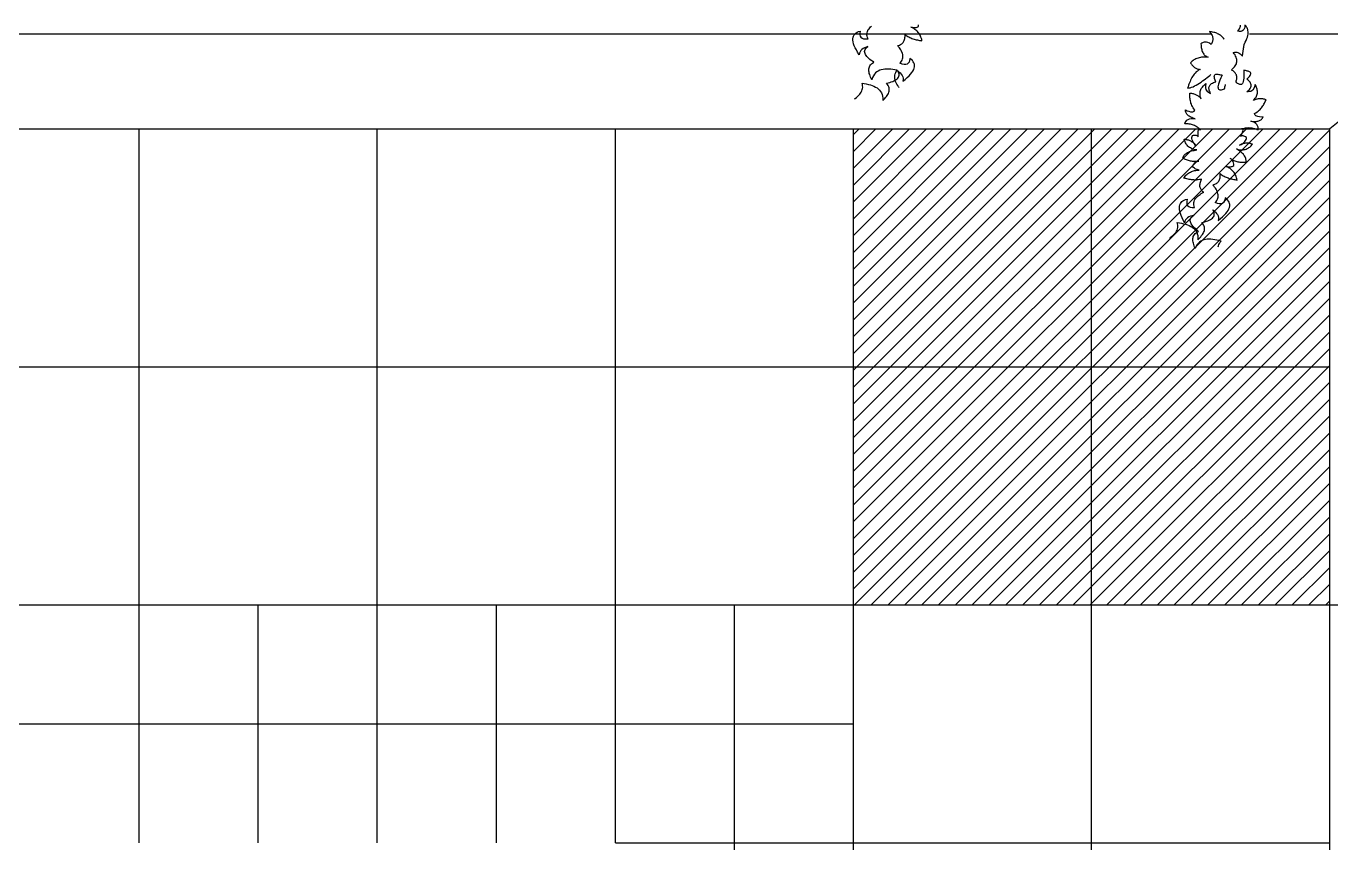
# Model space of a CAD drawing. Extents: x -24232 to 27340, y -23039 to 23489.
# Drawn here: x -3875 to -1135, y -19690 to -17973 of the extents above; entities that cross this region are included whole.
import ezdxf

# ---------------------------------------------------------------- set-up
doc = ezdxf.new("R2010")
doc.units = 0
doc.header["$LTSCALE"] = 10
for name, color, linetype in [('0-HATCH', 8, 'CONTINUOUS'), ('1', 1, 'CONTINUOUS'), ('3', 3, 'CONTINUOUS')]:
    doc.layers.add(name, color=color, linetype=linetype)

msp = doc.modelspace()

# ---------------------------------------------------------------- hatches: boundary and pattern name
at = {"layer": '0-HATCH'}
h = msp.add_hatch(dxfattribs=at)
h.set_pattern_fill('ANSI31', color=11, scale=200, style=0)
h.set_pattern_definition([(45, (5830.526, -1359.333), (-17.67767, 17.67767), [])])
h.paths.add_polyline_path([(-1137.4, -18689.6), (-1137.4, -18189.6), (-1637.4, -18189.6), (-1637.4, -18689.6)])
h.paths.add_polyline_path([(-1637.4, -18689.6), (-2137.4, -18689.6), (-2137.4, -19189.6), (-1637.4, -19189.6)])
h.paths.add_polyline_path([(-1637.4, -19189.6), (-1137.4, -19189.6), (-1137.4, -18689.6), (-1637.4, -18689.6)])
h.paths.add_polyline_path([(-1637.4, -18689.6), (-1637.4, -18189.6), (-2137.4, -18189.6), (-2137.4, -18689.6)])
h.paths.add_polyline_path([(-6137.4, -21689.6), (-6137.4, -21189.6), (-6637.4, -21189.6), (-6637.4, -21689.6)])
h.paths.add_polyline_path([(-6637.4, -21689.6), (-6637.4, -22189.6), (-6137.4, -22189.6), (-6137.4, -21689.6)])
h.paths.add_polyline_path([(-6137.4, -21689.6), (-6137.4, -22189.6), (-5637.4, -22189.6), (-5637.4, -21689.6)])
h.paths.add_polyline_path([(-5637.4, -21689.6), (-5637.4, -21189.6), (-6137.4, -21189.6), (-6137.4, -21689.6)])
h.paths.add_polyline_path([(-1637.4, -21689.6), (-1637.4, -21189.6), (-2137.4, -21189.6), (-2137.4, -21689.6)])
h.paths.add_polyline_path([(-1137.4, -21689.6), (-1137.4, -21189.6), (-1637.4, -21189.6), (-1637.4, -21689.6)])
h.paths.add_polyline_path([(-1637.4, -22189.6), (-1137.4, -22189.6), (-1137.4, -21689.6), (-1637.4, -21689.6)])
h.paths.add_polyline_path([(-1637.4, -21689.6), (-2137.4, -21689.6), (-2137.4, -22189.6), (-1637.4, -22189.6)])

# ---------------------------------------------------------------- linework, layer by layer
at = {"layer": '1'}
for p, q in [((-3637.4, -19189.6), (-3637.4, -18189.6)), ((-3137.4, -19189.6), (-3137.4, -18189.6)), ((-2637.4, -19189.6), (-2637.4, -18189.6)), ((-2137.4, -19189.6), (-2137.4, -18189.6)), ((-1637.4, -22189.6), (-1637.4, -18189.6)), ((-6637.4, -18689.6), (-1137.4, -18689.6)), ((-3637.4, -19689.6), (-3637.4, -19189.6)), ((-3387.4, -19689.6), (-3387.4, -19189.6)), ((-3137.4, -19689.6), (-3137.4, -19189.6)), ((-2887.4, -19689.6), (-2887.4, -19189.6)), ((-2637.4, -19689.6), (-2637.4, -19189.6)), ((-2387.4, -21189.6), (-2387.4, -19189.6)), ((-2137.4, -19189.6), (-1137.4, -19189.6)), ((-5637.4, -19439.6), (-2137.4, -19439.6)), ((-2637.4, -19689.6), (-2137.4, -19689.6)), ((-2137.4, -19689.6), (-1137.4, -19689.6))]:
    msp.add_line(p, q, dxfattribs=at)
for points in [[(-2041.7, -18102.6), (-2042.6, -18101.4), (-2044.5, -18098.5), (-2046.2, -18095.6), (-2047.6, -18092.7), (-2048.9, -18089.8), (-2049.8, -18087.1), (-2050.4, -18084.4), (-2050.7, -18081.6), (-2050.7, -18078.9), (-2050.4, -18076.3), (-2049.8, -18073.7), (-2048.8, -18071.2), (-2047.5, -18068.7), (-2045.8, -18066.2), (-2045.8, -18066.2), (-2050.4, -18065.4), (-2054.8, -18064.8), (-2059.2, -18064.3), (-2063.5, -18064), (-2067.6, -18063.9), (-2071.5, -18064.1), (-2075.4, -18064.6), (-2079, -18065.2), (-2082.3, -18066.4), (-2085.5, -18067.9), (-2088.4, -18069.7), (-2091.1, -18072), (-2093.5, -18074.7), (-2095.6, -18078), (-2097.3, -18081.7), (-2098.8, -18086.1), (-2098.8, -18086.1), (-2100.1, -18083.4), (-2101.4, -18080.8), (-2102.5, -18078.2), (-2103.4, -18075.5), (-2104.2, -18072.9), (-2104.8, -18070.4), (-2105.2, -18068), (-2105.3, -18065.6), (-2105.1, -18063.3), (-2104.7, -18061), (-2103.9, -18058.9), (-2102.9, -18056.8), (-2101.4, -18054.7), (-2099.5, -18052.9), (-2097.3, -18051.1), (-2094.5, -18049.4), (-2094.5, -18049.4), (-2097.4, -18047.5), (-2100.2, -18045.5), (-2102.8, -18043.5), (-2105.2, -18041.4), (-2107.4, -18039.4), (-2109.3, -18037.3), (-2111, -18035.2), (-2112.3, -18033.1), (-2113.2, -18031), (-2113.8, -18028.9), (-2114, -18026.8), (-2113.7, -18024.8), (-2112.9, -18022.7), (-2111.6, -18020.7), (-2109.8, -18018.6), (-2107.3, -18016.6), (-2107.3, -18016.6), (-2110.8, -18017.8), (-2114.1, -18019.3), (-2117.1, -18020.9), (-2119.7, -18022.8), (-2122.1, -18025), (-2123.7, -18027.5), (-2124.8, -18030.5), (-2125.3, -18033.8), (-2125.3, -18033.8), (-2128.7, -18028.6), (-2131.4, -18023.7), (-2133.8, -18019.1), (-2135.7, -18014.8), (-2137.1, -18010.6), (-2138, -18006.9), (-2138.6, -18003.3), (-2138.6, -18000), (-2138.2, -17997.1), (-2137.3, -17994.4), (-2136.1, -17992), (-2134.5, -17989.9), (-2132.3, -17988.1), (-2129.8, -17986.4), (-2126.9, -17985.2), (-2123.6, -17984.1), (-2123.6, -17984.1), (-2124.1, -17988.3), (-2124.1, -17991.8), (-2123.3, -17994.7), (-2121.8, -17997), (-2119.3, -17998.8), (-2116.1, -18000), (-2111.9, -18000.6), (-2106.8, -18000.5), (-2106.8, -18000.5), (-2107.9, -17997.6), (-2108.8, -17994.9), (-2109.2, -17992.3), (-2109.2, -17989.9), (-2108.9, -17987.4), (-2108.3, -17985.2), (-2107.4, -17983.1), (-2106.3, -17981), (-2104.8, -17979), (-2103.3, -17977.1), (-2101.4, -17975.2), (-2099.5, -17973.4)], [(-2135.4, -18126.3), (-2134.2, -18125.4), (-2131.4, -18123.3), (-2128.8, -18121.2), (-2126.6, -18119), (-2124.4, -18116.6), (-2122.7, -18114.4), (-2121.2, -18112), (-2120, -18109.5), (-2119, -18106.9), (-2118.4, -18104.4), (-2118.1, -18101.7), (-2118.3, -18099), (-2118.6, -18096.3), (-2119.4, -18093.3), (-2119.4, -18093.3), (-2114.9, -18094.1), (-2110.5, -18095), (-2106.1, -18096), (-2102, -18097.1), (-2098.1, -18098.4), (-2094.5, -18099.9), (-2091, -18101.6), (-2087.8, -18103.5), (-2085.1, -18105.7), (-2082.5, -18108.1), (-2080.4, -18110.8), (-2078.7, -18113.8), (-2077.3, -18117.2), (-2076.4, -18121), (-2076, -18125.1), (-2076.1, -18129.7), (-2076.1, -18129.7), (-2074, -18127.6), (-2071.8, -18125.6), (-2070, -18123.5), (-2068.2, -18121.2), (-2066.7, -18119.1), (-2065.2, -18117), (-2064, -18114.8), (-2063.1, -18112.6), (-2062.6, -18110.3), (-2062.2, -18108.1), (-2062.2, -18105.8), (-2062.5, -18103.4), (-2063.2, -18101.1), (-2064.4, -18098.6), (-2065.9, -18096.3), (-2067.9, -18093.7), (-2067.9, -18093.7), (-2064.6, -18092.9), (-2061.2, -18091.9), (-2058.1, -18090.9), (-2055.1, -18089.7), (-2052.4, -18088.6), (-2050, -18087.2), (-2047.6, -18085.8), (-2045.7, -18084.3), (-2044.2, -18082.6), (-2042.9, -18080.8), (-2042, -18078.9), (-2041.6, -18076.9), (-2041.7, -18074.7), (-2042.2, -18072.3), (-2043.3, -18069.8), (-2044.9, -18067), (-2044.9, -18067), (-2042, -18069.4), (-2039.4, -18071.8), (-2037.1, -18074.4), (-2035.3, -18077), (-2033.8, -18079.9), (-2033.1, -18082.8), (-2033, -18086), (-2033.6, -18089.3), (-2033.6, -18089.3), (-2028.8, -18085.5), (-2024.5, -18081.7), (-2020.8, -18078.2), (-2017.5, -18074.8), (-2014.8, -18071.3), (-2012.7, -18068.1), (-2011, -18064.9), (-2009.9, -18061.8), (-2009.3, -18058.9), (-2009.2, -18056.1), (-2009.6, -18053.4), (-2010.4, -18050.9), (-2011.9, -18048.4), (-2013.7, -18046.1), (-2016, -18043.9), (-2018.8, -18041.8), (-2018.8, -18041.8), (-2019.6, -18046), (-2020.8, -18049.2), (-2022.6, -18051.7), (-2024.8, -18053.4), (-2027.7, -18054.3), (-2031.1, -18054.3), (-2035.2, -18053.4), (-2040.1, -18051.7), (-2040.1, -18051.7), (-2038, -18049.3), (-2036.3, -18047.1), (-2035.1, -18044.8), (-2034.3, -18042.4), (-2033.7, -18040), (-2033.5, -18037.8), (-2033.6, -18035.5), (-2034.1, -18033.1), (-2034.7, -18030.7), (-2035.6, -18028.5), (-2036.7, -18026), (-2037.9, -18023.7), (-2039.4, -18021.4), (-2040.9, -18019.1), (-2042.6, -18016.8), (-2044.3, -18014.5), (-2044.3, -18014.5), (-2042.4, -18014), (-2040.5, -18013.3), (-2038.8, -18012.5), (-2037.2, -18011.6), (-2035.9, -18010.5), (-2034.5, -18009.5), (-2033.4, -18008.1), (-2032.3, -18006.7), (-2031.5, -18005.2), (-2030.8, -18003.5), (-2030.2, -18001.7), (-2029.7, -17999.8), (-2029.3, -17997.7), (-2029.1, -17995.6), (-2029.1, -17993.4), (-2029.1, -17990.9), (-2029.1, -17990.9), (-2027.2, -17992.5), (-2025.2, -17993.9), (-2023.3, -17995.2), (-2021.2, -17996.4), (-2019.1, -17997.5), (-2016.9, -17998.5), (-2014.7, -17999.3), (-2012.5, -18000.1), (-2010.3, -18000.9), (-2008, -18001.5), (-2005.7, -18002.1), (-2003.3, -18002.6), (-2000.9, -18003.2), (-1998.5, -18003.6), (-1996.1, -18004), (-1993.7, -18004.4), (-1993.7, -18004.4), (-1994.2, -18001.9), (-1994.9, -17999.5), (-1995.8, -17997.1), (-1996.7, -17994.9), (-1997.7, -17992.8), (-1998.8, -17990.8), (-2000.1, -17988.7), (-2001.5, -17986.9), (-2003.1, -17985.1), (-2004.7, -17983.5), (-2006.4, -17981.9), (-2008.3, -17980.5), (-2010.3, -17979.2), (-2012.3, -17977.9), (-2014.5, -17976.7), (-2016.8, -17975.6), (-2016.8, -17975.6), (-2014.3, -17976.2), (-2012, -17976.4), (-2009.7, -17976.5), (-2007.7, -17976.5), (-2005.8, -17976.2), (-2004, -17975.7), (-2002.4, -17975.1), (-2000.8, -17974.1), (-2000.8, -17974.1), (-2001, -17970.7)], [(-1473.4, -18418.8), (-1472.3, -18418), (-1469.5, -18415.8), (-1466.9, -18413.7), (-1464.6, -18411.5), (-1462.5, -18409.2), (-1460.7, -18406.9), (-1459.2, -18404.5), (-1458, -18402.1), (-1457.1, -18399.5), (-1456.5, -18396.9), (-1456.2, -18394.3), (-1456.3, -18391.5), (-1456.7, -18388.8), (-1457.4, -18385.9), (-1457.4, -18385.9), (-1452.9, -18386.6), (-1448.5, -18387.5), (-1444.2, -18388.6), (-1440.1, -18389.7), (-1436.2, -18390.9), (-1432.5, -18392.4), (-1429.1, -18394.2), (-1425.9, -18396), (-1423.2, -18398.2), (-1420.6, -18400.7), (-1418.4, -18403.3), (-1416.7, -18406.4), (-1415.4, -18409.8), (-1414.4, -18413.6), (-1414.1, -18417.7), (-1414.2, -18422.3), (-1414.2, -18422.3), (-1412, -18420.2), (-1409.9, -18418.1), (-1408, -18416), (-1406.3, -18413.8), (-1404.7, -18411.6), (-1403.3, -18409.5), (-1402.1, -18407.3), (-1401.1, -18405.1), (-1400.6, -18402.9), (-1400.2, -18400.6), (-1400.3, -18398.3), (-1400.5, -18396), (-1401.2, -18393.6), (-1402.4, -18391.2), (-1403.9, -18388.8), (-1406, -18386.3), (-1406, -18386.3), (-1402.6, -18385.4), (-1399.3, -18384.5), (-1396.2, -18383.4), (-1393.2, -18382.3), (-1390.5, -18381.1), (-1388, -18379.7), (-1385.7, -18378.4), (-1383.8, -18376.8), (-1382.2, -18375.1), (-1380.9, -18373.3), (-1380, -18371.4), (-1379.7, -18369.4), (-1379.7, -18367.2), (-1380.3, -18364.9), (-1381.3, -18362.3), (-1382.9, -18359.6), (-1382.9, -18359.6), (-1380.1, -18361.9), (-1377.5, -18364.4), (-1375.2, -18366.9), (-1373.3, -18369.6), (-1371.9, -18372.4), (-1371.1, -18375.4), (-1371.1, -18378.5), (-1371.7, -18381.8), (-1371.7, -18381.8), (-1366.8, -18378), (-1362.6, -18374.3), (-1358.8, -18370.8), (-1355.6, -18367.3), (-1352.9, -18363.8), (-1350.8, -18360.7), (-1349.1, -18357.5), (-1347.9, -18354.4), (-1347.3, -18351.4), (-1347.3, -18348.6), (-1347.7, -18346), (-1348.5, -18343.4), (-1350, -18341), (-1351.7, -18338.6), (-1354.1, -18336.5), (-1356.8, -18334.4), (-1356.8, -18334.4), (-1357.7, -18338.5), (-1358.9, -18341.8), (-1360.6, -18344.3), (-1362.8, -18345.9), (-1365.8, -18346.8), (-1369.2, -18346.8), (-1373.3, -18346), (-1378.1, -18344.2), (-1378.1, -18344.2), (-1376.1, -18341.9), (-1374.3, -18339.6), (-1373.1, -18337.3), (-1372.3, -18335), (-1371.8, -18332.6), (-1371.6, -18330.3), (-1371.7, -18328), (-1372.1, -18325.6), (-1372.8, -18323.3), (-1373.6, -18321), (-1374.7, -18318.6), (-1376, -18316.3), (-1377.5, -18313.9), (-1379, -18311.6), (-1380.6, -18309.4), (-1382.4, -18307), (-1382.4, -18307), (-1380.4, -18306.5), (-1378.6, -18305.8), (-1376.9, -18305), (-1375.3, -18304.1), (-1373.9, -18303.1), (-1372.6, -18302), (-1371.5, -18300.6), (-1370.4, -18299.3), (-1369.6, -18297.7), (-1368.8, -18296), (-1368.2, -18294.2), (-1367.7, -18292.4), (-1367.4, -18290.2), (-1367.1, -18288.1), (-1367.2, -18285.9), (-1367.2, -18283.5), (-1367.2, -18283.5), (-1365.3, -18285), (-1363.3, -18286.5), (-1361.4, -18287.8), (-1359.2, -18289), (-1357.2, -18290), (-1355, -18291.1), (-1352.8, -18291.9), (-1350.6, -18292.6), (-1348.3, -18293.4), (-1346.1, -18294.1), (-1343.7, -18294.6), (-1341.3, -18295.2), (-1339, -18295.7), (-1336.6, -18296.1), (-1334.2, -18296.5), (-1331.8, -18296.9), (-1331.8, -18296.9), (-1332.3, -18294.4), (-1333, -18292), (-1333.8, -18289.6), (-1334.8, -18287.5), (-1335.8, -18285.3), (-1336.9, -18283.3), (-1338.2, -18281.3), (-1339.6, -18279.5), (-1341.2, -18277.7), (-1342.7, -18276), (-1344.5, -18274.5), (-1346.3, -18273), (-1348.4, -18271.7), (-1350.4, -18270.4), (-1352.6, -18269.2), (-1354.9, -18268.2), (-1354.9, -18268.2), (-1352.4, -18268.7), (-1350.1, -18269), (-1347.8, -18269.1), (-1345.8, -18269), (-1343.8, -18268.7), (-1342, -18268.2), (-1340.5, -18267.6), (-1338.9, -18266.7), (-1338.9, -18266.7), (-1339, -18263.3), (-1339.5, -18260.5), (-1340.2, -18258.1), (-1341.2, -18256.1), (-1342.4, -18254.5), (-1343.7, -18253.3), (-1345.1, -18252.2), (-1346.6, -18251.2), (-1346.6, -18251.2), (-1344.6, -18252.5), (-1342.6, -18253.7), (-1340.6, -18254.7), (-1338.6, -18255.6), (-1336.5, -18256.5), (-1334.4, -18257.3), (-1332.3, -18257.9), (-1330.2, -18258.4), (-1328.1, -18258.8), (-1326, -18259.2), (-1323.8, -18259.4), (-1321.7, -18259.5), (-1319.5, -18259.6), (-1317.3, -18259.6), (-1315, -18259.4), (-1312.8, -18259.1), (-1312.8, -18259.1), (-1312.7, -18257.2), (-1312.9, -18255.3), (-1313.3, -18253.5), (-1313.7, -18251.7), (-1314.4, -18249.9), (-1315.2, -18248.2), (-1316.3, -18246.4), (-1317.4, -18244.7), (-1318.7, -18242.9), (-1320.3, -18241.2), (-1322, -18239.5), (-1323.9, -18238), (-1325.9, -18236.4), (-1328.1, -18234.8), (-1330.4, -18233.2), (-1332.9, -18231.7), (-1332.9, -18231.7), (-1329.8, -18232.6), (-1326.9, -18233.2), (-1324.2, -18233.5), (-1321.6, -18233.5), (-1319.2, -18233.3), (-1316.8, -18233.1), (-1314.6, -18232.5), (-1312.6, -18231.8), (-1310.6, -18230.9), (-1308.7, -18229.9), (-1307, -18228.9), (-1305.4, -18227.6), (-1303.7, -18226.2), (-1302.2, -18224.8), (-1300.7, -18223.3), (-1299.2, -18221.7), (-1299.2, -18221.7), (-1300.6, -18221.3), (-1302, -18220.9), (-1303.5, -18220.4), (-1305.1, -18220), (-1306.5, -18219.8), (-1308.1, -18219.5), (-1309.8, -18219.5), (-1311.4, -18219.4), (-1313, -18219.5), (-1314.8, -18219.7), (-1316.6, -18220.1), (-1318.6, -18220.5), (-1320.5, -18221.1), (-1322.5, -18221.9), (-1324.6, -18222.8), (-1326.8, -18224), (-1326.8, -18224), (-1323.2, -18222.1), (-1320.1, -18220.2), (-1317.6, -18218.2), (-1315.5, -18216.3), (-1313.9, -18214.1), (-1313, -18212.1), (-1312.3, -18209.8), (-1312.4, -18207.7), (-1312.4, -18207.7), (-1314.1, -18206.4), (-1315.8, -18205.4), (-1317.5, -18204.7), (-1319, -18204.2), (-1320.5, -18204), (-1322, -18204.2), (-1323.4, -18204.7), (-1324.7, -18205.3), (-1324.7, -18205.3), (-1322.9, -18201.9), (-1321.3, -18198.9), (-1320.2, -18196.4), (-1319.6, -18194.3), (-1319.4, -18192.5), (-1319.9, -18191.1), (-1321, -18190.2), (-1323, -18189.7), (-1323, -18189.7), (-1320.9, -18189), (-1318.6, -18188.4), (-1316.5, -18187.8), (-1314.3, -18187.4), (-1312.1, -18187.2), (-1310, -18187), (-1307.8, -18186.9), (-1305.5, -18187), (-1303.3, -18187.1), (-1301.1, -18187.5), (-1298.8, -18187.9), (-1296.5, -18188.4), (-1294.3, -18188.9), (-1291.9, -18189.7), (-1289.7, -18190.6), (-1287.4, -18191.6), (-1287.4, -18191.6), (-1287.3, -18188.6), (-1287.8, -18185.7), (-1288.8, -18183), (-1290.4, -18180.5), (-1292.6, -18178.4), (-1295.3, -18176.3), (-1298.9, -18174.6), (-1303.2, -18173), (-1303.2, -18173), (-1300.7, -18173.4), (-1298.3, -18173.7), (-1296, -18173.8), (-1293.8, -18173.8), (-1291.8, -18173.6), (-1289.9, -18173.4), (-1288.1, -18173.1), (-1286.4, -18172.6), (-1284.8, -18171.9), (-1283.4, -18171.3), (-1281.9, -18170.4), (-1280.7, -18169.4), (-1279.7, -18168.3), (-1278.6, -18167.2), (-1277.8, -18165.8), (-1276.9, -18164.4), (-1276.9, -18164.4), (-1281.1, -18164.5), (-1284.9, -18164.2), (-1288.1, -18163.7), (-1290.6, -18163), (-1292.7, -18162), (-1294, -18160.6), (-1294.9, -18159), (-1295.1, -18157.1), (-1295.1, -18157.1), (-1292.3, -18155.4), (-1289.7, -18153.8), (-1287.5, -18152), (-1285.4, -18150.3), (-1283.4, -18148.5), (-1281.7, -18146.7), (-1280.3, -18144.9), (-1278.9, -18143), (-1277.6, -18141.3), (-1276.5, -18139.4), (-1275.4, -18137.6), (-1274.4, -18135.7), (-1273.5, -18133.9), (-1272.7, -18132.1), (-1271.8, -18130.1), (-1270.9, -18128.3), (-1270.9, -18128.3), (-1272.6, -18127.7), (-1274.4, -18127.3), (-1276.1, -18126.8), (-1277.9, -18126.5), (-1279.6, -18126.3), (-1281.2, -18126.1), (-1283, -18126), (-1284.6, -18126.1), (-1286.3, -18126.2), (-1287.9, -18126.4), (-1289.6, -18126.8), (-1291.1, -18127.2), (-1292.7, -18127.7), (-1294.3, -18128.2), (-1295.8, -18128.8), (-1297.3, -18129.6), (-1297.3, -18129.6), (-1295.3, -18127.3), (-1293.6, -18125), (-1292.1, -18122.9), (-1291.1, -18120.7), (-1290.3, -18118.5), (-1289.6, -18116.4), (-1289.3, -18114.2), (-1289.2, -18112.2), (-1289.2, -18110.2), (-1289.4, -18108.1), (-1289.9, -18106.2), (-1290.4, -18104.1), (-1291, -18102.2), (-1291.9, -18100.2), (-1292.8, -18098.2), (-1293.7, -18096.4), (-1293.7, -18096.4), (-1295, -18101.3), (-1296.8, -18104.9), (-1298.7, -18107.6), (-1300.9, -18109.4), (-1303.2, -18110.6), (-1305.9, -18111.2), (-1308.5, -18111.4), (-1311.2, -18111.3), (-1311.2, -18111.3), (-1309.1, -18109.7), (-1307.3, -18108), (-1305.8, -18106.4), (-1304.6, -18104.8), (-1303.6, -18103.1), (-1302.9, -18101.6), (-1302.6, -18099.9), (-1302.4, -18098.3), (-1302.6, -18096.6), (-1303, -18094.9), (-1303.7, -18093.2), (-1304.7, -18091.6), (-1306, -18090), (-1307.5, -18088.2), (-1309.3, -18086.7), (-1311.4, -18084.9), (-1311.4, -18084.9), (-1308.3, -18082), (-1306.1, -18079.4), (-1304.5, -18077.1), (-1303.5, -18075.2), (-1303.1, -18073.6), (-1303.2, -18072.3), (-1303.6, -18071.1), (-1304.6, -18070.2), (-1305.7, -18069.4), (-1307.1, -18068.9), (-1308.7, -18068.4), (-1310.6, -18067.9), (-1312.4, -18067.6), (-1314.3, -18067.1), (-1316, -18066.8), (-1317.7, -18066.3), (-1317.7, -18066.3), (-1317.6, -18072.7), (-1317.5, -18078.1), (-1317.8, -18082.9), (-1318.3, -18086.7), (-1319, -18089.9), (-1319.7, -18092.4), (-1320.7, -18094.2), (-1321.8, -18095.4), (-1322.9, -18096.3), (-1324.3, -18096.5), (-1325.8, -18096.3), (-1327.3, -18095.8), (-1328.9, -18094.9), (-1330.7, -18093.8), (-1332.4, -18092.4), (-1334.1, -18090.8), (-1334.1, -18090.8), (-1333.5, -18088.7), (-1332.9, -18086.7), (-1332.5, -18084.8), (-1332.4, -18082.9), (-1332.3, -18081), (-1332.6, -18079.3), (-1332.9, -18077.5), (-1333.4, -18076), (-1334.2, -18074.4), (-1335, -18073), (-1336, -18071.5), (-1337.3, -18070.3), (-1338.7, -18068.9), (-1340.2, -18067.8), (-1342, -18066.6), (-1343.9, -18065.6), (-1343.9, -18065.6), (-1341.4, -18063.6), (-1339.3, -18061.5), (-1337.4, -18059.4), (-1335.8, -18057.3), (-1334.5, -18055.1), (-1333.4, -18052.9), (-1332.8, -18050.7), (-1332.4, -18048.4), (-1332.3, -18046.1), (-1332.6, -18043.8), (-1333, -18041.4), (-1333.8, -18039.1), (-1334.9, -18036.6), (-1336.2, -18034.2), (-1337.9, -18031.8), (-1339.9, -18029.3), (-1339.9, -18029.3), (-1337.4, -18028.4), (-1334.9, -18028.1), (-1332.5, -18028.2), (-1330, -18028.9), (-1327.7, -18030.1), (-1325.3, -18031.7), (-1323.1, -18034), (-1320.8, -18036.7), (-1320.8, -18036.7), (-1320.6, -18035.1), (-1320.3, -18033.6), (-1320.1, -18032), (-1319.8, -18030.4), (-1319.7, -18029), (-1319.3, -18027.4), (-1319.2, -18025.9), (-1318.9, -18024.3), (-1318.7, -18022.7), (-1318.4, -18021.2), (-1318.2, -18019.6), (-1317.9, -18018), (-1317.7, -18016.6), (-1317.4, -18015), (-1317.3, -18013.5), (-1317, -18011.9), (-1317, -18011.9), (-1314.7, -18007.5), (-1312.9, -18003.5), (-1311.4, -17999.9), (-1310.2, -17996.5), (-1309.5, -17993.3), (-1308.9, -17990.4), (-1308.7, -17987.7), (-1308.7, -17985.3), (-1309, -17983), (-1309.4, -17980.9), (-1310.1, -17979), (-1310.9, -17977.2), (-1312, -17975.6), (-1313, -17974), (-1314.2, -17972.5)], [(-1315.5, -17971.1), (-1315.8, -17975), (-1316.6, -17978.2), (-1317.8, -17980.8), (-1319.5, -17982.7), (-1321.7, -17984), (-1324.2, -17984.7), (-1327.2, -17984.7), (-1330.7, -17984.1), (-1330.7, -17984.1), (-1328.7, -17981.9), (-1327.1, -17979.6), (-1326, -17977.5), (-1325.3, -17975.6), (-1324.8, -17973.6), (-1324.7, -17971.7)], [(-1358.8, -18000.8), (-1358.8, -18000.8), (-1360.3, -17998.8), (-1361.9, -17997.2), (-1363.6, -17995.6), (-1365.3, -17994.2), (-1367, -17992.8), (-1368.9, -17991.6), (-1370.8, -17990.6), (-1372.8, -17989.6), (-1374.7, -17988.7), (-1376.8, -17988), (-1378.9, -17987.3), (-1381, -17986.8), (-1383.2, -17986.2), (-1385.3, -17985.9), (-1387.6, -17985.6), (-1389.9, -17985.2), (-1389.9, -17985.2), (-1388.1, -17987.3), (-1386.6, -17989.2), (-1385.4, -17991.1), (-1384.5, -17993), (-1383.7, -17994.8), (-1383.2, -17996.5), (-1382.9, -17998.2), (-1382.7, -17999.8), (-1382.7, -18001.4), (-1382.9, -18003), (-1383.3, -18004.5), (-1383.7, -18006.1), (-1384.3, -18007.6), (-1384.9, -18009.1), (-1385.7, -18010.5), (-1386.5, -18011.9), (-1386.5, -18011.9), (-1389.8, -18009.5), (-1393, -18008), (-1395.8, -18007.3), (-1398.4, -18007), (-1400.9, -18007.5), (-1403.3, -18008.3), (-1405.6, -18009.4), (-1407.7, -18010.8), (-1407.7, -18010.8), (-1407.6, -18013.3), (-1407.4, -18015.9), (-1407.2, -18018.4), (-1406.6, -18020.7), (-1406.1, -18022.9), (-1405.6, -18024.9), (-1404.9, -18027), (-1403.9, -18028.9), (-1403, -18030.7), (-1401.9, -18032.2), (-1400.7, -18033.6), (-1399.3, -18035), (-1397.8, -18036.2), (-1396.1, -18037.3), (-1394.2, -18038.1), (-1392.3, -18038.8), (-1392.3, -18038.8), (-1395.3, -18038.6), (-1398.3, -18038.5), (-1401.1, -18038.5), (-1403.8, -18038.7), (-1406.5, -18039.1), (-1408.9, -18039.4), (-1411.4, -18040), (-1413.8, -18040.7), (-1416.1, -18041.4), (-1418.3, -18042.4), (-1420.4, -18043.4), (-1422.4, -18044.6), (-1424.4, -18045.9), (-1426.2, -18047.4), (-1427.9, -18048.9), (-1429.6, -18050.6), (-1429.6, -18050.6), (-1428.7, -18052), (-1427.7, -18053.5), (-1426.7, -18054.8), (-1425.6, -18056.1), (-1424.5, -18057.3), (-1423.4, -18058.3), (-1422.2, -18059.5), (-1421, -18060.4), (-1419.8, -18061.3), (-1418.5, -18062), (-1417.1, -18062.8), (-1415.7, -18063.2), (-1414.2, -18063.7), (-1412.9, -18064), (-1411.3, -18064.3), (-1409.7, -18064.4), (-1409.7, -18064.4), (-1412.6, -18066), (-1415.2, -18068), (-1417.5, -18069.9), (-1419.8, -18072.1), (-1421.8, -18074.3), (-1423.5, -18076.6), (-1425.2, -18079.1), (-1426.7, -18081.6), (-1428.2, -18084.2), (-1429.5, -18086.9), (-1430.7, -18089.6), (-1431.8, -18092.4), (-1432.9, -18095.2), (-1433.9, -18097.9), (-1434.9, -18100.8), (-1436, -18103.6), (-1436, -18103.6), (-1433.3, -18103.4), (-1430.4, -18103), (-1427.4, -18102), (-1424.1, -18100.8), (-1421, -18099.3), (-1417.6, -18097.4), (-1414.3, -18095.6), (-1411, -18093.4), (-1407.5, -18091.1), (-1404.2, -18088.8), (-1401, -18086.5), (-1397.9, -18084), (-1394.8, -18081.7), (-1392, -18079.4), (-1389.4, -18077.3), (-1386.9, -18075.3)], [(-1371.3, -18437), (-1370.9, -18435), (-1370.1, -18432.4), (-1368.9, -18430), (-1367.4, -18427.6), (-1365.5, -18425.2), (-1365.5, -18425.2), (-1370, -18424.1), (-1374.3, -18423.1), (-1378.7, -18422.3), (-1382.9, -18421.7), (-1387, -18421.2), (-1391, -18421.1), (-1394.8, -18421.3), (-1398.5, -18421.7), (-1401.9, -18422.6), (-1405.2, -18423.7), (-1408.3, -18425.3), (-1411.1, -18427.4), (-1413.7, -18430), (-1416.1, -18433), (-1418.1, -18436.6), (-1419.9, -18440.9), (-1419.9, -18440.9), (-1421, -18438.1), (-1422.1, -18435.3), (-1422.9, -18432.7), (-1423.6, -18429.9), (-1424.2, -18427.3), (-1424.7, -18424.8), (-1424.9, -18422.3), (-1424.8, -18419.9), (-1424.4, -18417.6), (-1423.8, -18415.4), (-1422.8, -18413.3), (-1421.6, -18411.3), (-1420, -18409.4), (-1417.9, -18407.7), (-1415.6, -18406.2), (-1412.7, -18404.7), (-1412.7, -18404.7), (-1415.4, -18402.5), (-1418.1, -18400.3), (-1420.5, -18398.1), (-1422.8, -18395.8), (-1424.8, -18393.6), (-1426.5, -18391.4), (-1428, -18389.2), (-1429.2, -18387), (-1429.9, -18384.8), (-1430.3, -18382.7), (-1430.4, -18380.5), (-1429.9, -18378.6), (-1429, -18376.6), (-1427.5, -18374.6), (-1425.5, -18372.7), (-1422.9, -18370.9), (-1422.9, -18370.9), (-1426.5, -18371.9), (-1429.8, -18373.1), (-1433, -18374.5), (-1435.7, -18376.1), (-1438.2, -18378.2), (-1440.1, -18380.5), (-1441.4, -18383.4), (-1442.2, -18386.6), (-1442.2, -18386.6), (-1445.1, -18381.2), (-1447.5, -18376.1), (-1449.5, -18371.3), (-1451, -18366.9), (-1452.1, -18362.6), (-1452.7, -18358.8), (-1453, -18355.2), (-1452.8, -18351.9), (-1452.1, -18349), (-1451, -18346.4), (-1449.6, -18344.1), (-1447.8, -18342.1), (-1445.5, -18340.5), (-1442.9, -18339), (-1439.9, -18338), (-1436.5, -18337.3), (-1436.5, -18337.3), (-1437.4, -18341.4), (-1437.6, -18344.8), (-1437.1, -18347.8), (-1435.7, -18350.2), (-1433.4, -18352.3), (-1430.3, -18353.7), (-1426.2, -18354.6), (-1421.1, -18354.9), (-1421.1, -18354.9), (-1422, -18351.9), (-1422.6, -18349.2), (-1422.8, -18346.6), (-1422.6, -18344.1), (-1422.1, -18341.7), (-1421.4, -18339.5), (-1420.3, -18337.5), (-1419, -18335.5), (-1417.4, -18333.6), (-1415.7, -18331.9), (-1413.7, -18330.1), (-1411.7, -18328.5), (-1409.3, -18327), (-1407, -18325.4), (-1404.6, -18324.1), (-1402, -18322.7), (-1402, -18322.7), (-1403.6, -18321.4), (-1405, -18320), (-1406.2, -18318.6), (-1407.3, -18317.1), (-1408.1, -18315.6), (-1408.9, -18314.1), (-1409.4, -18312.4), (-1409.8, -18310.7), (-1410, -18309), (-1409.9, -18307.1), (-1409.7, -18305.2), (-1409.4, -18303.3), (-1408.9, -18301.2), (-1408.2, -18299.2), (-1407.3, -18297.2), (-1406.3, -18295), (-1406.3, -18295), (-1408.7, -18295.6), (-1411.1, -18296.1), (-1413.4, -18296.6), (-1415.8, -18296.8), (-1418.1, -18296.9), (-1420.6, -18296.9), (-1422.9, -18296.8), (-1425.2, -18296.6), (-1427.6, -18296.4), (-1429.9, -18296.1), (-1432.3, -18295.6), (-1434.7, -18295.1), (-1437.1, -18294.6), (-1439.4, -18294), (-1441.8, -18293.4), (-1444.1, -18292.8), (-1444.1, -18292.8), (-1442.6, -18290.8), (-1441, -18288.9), (-1439.3, -18287), (-1437.5, -18285.4), (-1435.8, -18283.9), (-1433.9, -18282.5), (-1431.9, -18281.2), (-1429.9, -18280.1), (-1427.7, -18279.1), (-1425.6, -18278.2), (-1423.4, -18277.5), (-1421.1, -18277), (-1418.7, -18276.6), (-1416.4, -18276.2), (-1413.9, -18276), (-1411.3, -18276), (-1411.3, -18276), (-1413.8, -18275.5), (-1416, -18274.8), (-1418.2, -18273.9), (-1420, -18273.1), (-1421.6, -18272), (-1423.1, -18270.8), (-1424.3, -18269.6), (-1425.4, -18268.1), (-1425.4, -18268.1), (-1423.8, -18265.1), (-1422.2, -18262.7), (-1420.6, -18260.8), (-1418.9, -18259.4), (-1417.2, -18258.4), (-1415.4, -18257.8), (-1413.7, -18257.4), (-1412, -18257.1), (-1412, -18257.1), (-1414.3, -18257.5), (-1416.7, -18257.7), (-1418.9, -18257.9), (-1421.1, -18257.9), (-1423.4, -18257.9), (-1425.6, -18257.7), (-1427.8, -18257.4), (-1429.9, -18257), (-1432, -18256.5), (-1434.1, -18256), (-1436.1, -18255.3), (-1438.2, -18254.6), (-1440.2, -18253.8), (-1442.1, -18252.9), (-1444.2, -18251.8), (-1446.1, -18250.6), (-1446.1, -18250.6), (-1445.4, -18248.9), (-1444.4, -18247.2), (-1443.4, -18245.7), (-1442.2, -18244.2), (-1440.9, -18242.8), (-1439.4, -18241.6), (-1437.8, -18240.4), (-1436, -18239.3), (-1434.1, -18238.2), (-1432, -18237.3), (-1429.7, -18236.5), (-1427.4, -18235.8), (-1424.9, -18235.2), (-1422.2, -18234.6), (-1419.5, -18234.1), (-1416.5, -18233.7), (-1416.5, -18233.7), (-1419.8, -18233.3), (-1422.7, -18232.6), (-1425.2, -18231.8), (-1427.6, -18230.8), (-1429.8, -18229.6), (-1431.8, -18228.4), (-1433.6, -18227), (-1435.1, -18225.5), (-1436.6, -18223.9), (-1437.9, -18222.2), (-1439.1, -18220.6), (-1440, -18218.7), (-1441, -18216.9), (-1441.8, -18214.9), (-1442.6, -18213), (-1443.3, -18210.9), (-1443.3, -18210.9), (-1441.8, -18211.1), (-1440.4, -18211.3), (-1438.9, -18211.5), (-1437.2, -18211.7), (-1435.8, -18212.2), (-1434.2, -18212.5), (-1432.7, -18213.1), (-1431.2, -18213.8), (-1429.8, -18214.5), (-1428.2, -18215.4), (-1426.7, -18216.5), (-1425.1, -18217.7), (-1423.6, -18219), (-1422.1, -18220.5), (-1420.5, -18222.3), (-1419, -18224.2), (-1419, -18224.2), (-1421.5, -18221), (-1423.6, -18218.1), (-1425, -18215.2), (-1426.2, -18212.5), (-1426.8, -18210), (-1426.8, -18207.7), (-1426.5, -18205.4), (-1425.5, -18203.4), (-1425.5, -18203.4), (-1423.4, -18203), (-1421.5, -18202.7), (-1419.7, -18202.7), (-1418, -18203), (-1416.6, -18203.4), (-1415.3, -18204.1), (-1414.2, -18205.2), (-1413.3, -18206.3), (-1413.3, -18206.3), (-1413.6, -18202.4), (-1413.8, -18199.1), (-1413.8, -18196.3), (-1413.5, -18194.1), (-1413, -18192.4), (-1411.9, -18191.3), (-1410.5, -18190.9), (-1408.5, -18191.3), (-1408.5, -18191.3), (-1410.2, -18189.8), (-1412, -18188.4), (-1413.7, -18187), (-1415.5, -18185.7), (-1417.4, -18184.6), (-1419.4, -18183.6), (-1421.3, -18182.6), (-1423.4, -18181.7), (-1425.5, -18181), (-1427.7, -18180.4), (-1429.9, -18179.8), (-1432.2, -18179.4), (-1434.4, -18178.9), (-1436.9, -18178.7), (-1439.3, -18178.7), (-1441.8, -18178.6), (-1441.8, -18178.6), (-1440.7, -18175.8), (-1439, -18173.4), (-1437.1, -18171.3), (-1434.6, -18169.7), (-1431.7, -18168.6), (-1428.4, -18167.9), (-1424.3, -18167.7), (-1419.8, -18168.1), (-1419.8, -18168.1), (-1422.3, -18167.4), (-1424.6, -18166.7), (-1426.7, -18165.8), (-1428.7, -18164.9), (-1430.5, -18163.9), (-1432.2, -18163), (-1433.7, -18161.9), (-1435, -18160.8), (-1436.2, -18159.6), (-1437.2, -18158.4), (-1438.2, -18157), (-1438.9, -18155.6), (-1439.4, -18154.2), (-1439.9, -18152.7), (-1440.1, -18151.1), (-1440.3, -18149.5), (-1440.3, -18149.5), (-1436.5, -18151.3), (-1432.9, -18152.5), (-1429.8, -18153.4), (-1427.3, -18153.8), (-1425, -18153.7), (-1423.2, -18153), (-1421.7, -18151.9), (-1420.7, -18150.2), (-1420.7, -18150.2), (-1422.6, -18147.5), (-1424.3, -18145), (-1425.6, -18142.4), (-1426.8, -18140.1), (-1427.9, -18137.6), (-1428.7, -18135.2), (-1429.3, -18133.1), (-1429.8, -18130.8), (-1430.3, -18128.6), (-1430.6, -18126.4), (-1430.8, -18124.4), (-1430.9, -18122.2), (-1431, -18120.2), (-1431.1, -18118.2), (-1431.1, -18116.1), (-1431.2, -18114.1), (-1431.2, -18114.1), (-1429.4, -18114.2), (-1427.5, -18114.5), (-1425.7, -18114.8), (-1424, -18115.2), (-1422.4, -18115.8), (-1420.8, -18116.2), (-1419.2, -18116.9), (-1417.7, -18117.6), (-1416.3, -18118.4), (-1414.8, -18119.3), (-1413.5, -18120.3), (-1412.2, -18121.2), (-1411, -18122.3), (-1409.7, -18123.5), (-1408.6, -18124.6), (-1407.5, -18126), (-1407.5, -18126), (-1408.4, -18123), (-1409.1, -18120.3), (-1409.5, -18117.7), (-1409.6, -18115.3), (-1409.4, -18112.9), (-1409.2, -18110.8), (-1408.6, -18108.7), (-1407.9, -18106.8), (-1407, -18104.9), (-1406, -18103.1), (-1404.8, -18101.5), (-1403.4, -18099.9), (-1402.1, -18098.4), (-1400.5, -18097), (-1398.9, -18095.5), (-1397.4, -18094.2), (-1397.4, -18094.2), (-1398.1, -18099.1), (-1398, -18103.2), (-1397.3, -18106.5), (-1396, -18109), (-1394.4, -18111.1), (-1392.2, -18112.6), (-1389.9, -18113.9), (-1387.4, -18114.9), (-1387.4, -18114.9), (-1388.7, -18112.6), (-1389.6, -18110.3), (-1390.4, -18108.3), (-1390.8, -18106.3), (-1391, -18104.4), (-1391, -18102.7), (-1390.6, -18101), (-1390.1, -18099.4), (-1389.3, -18098), (-1388.3, -18096.6), (-1386.9, -18095.4), (-1385.4, -18094.3), (-1383.5, -18093.3), (-1381.4, -18092.3), (-1379.2, -18091.6), (-1376.5, -18090.9), (-1376.5, -18090.9), (-1378.1, -18087), (-1379, -18083.7), (-1379.6, -18081), (-1379.8, -18078.8), (-1379.5, -18077.2), (-1378.9, -18076), (-1378, -18075.1), (-1376.7, -18074.7), (-1375.4, -18074.4), (-1373.8, -18074.5), (-1372.2, -18074.7), (-1370.3, -18075), (-1368.5, -18075.5), (-1366.6, -18075.8), (-1364.9, -18076.2), (-1363.2, -18076.5), (-1363.2, -18076.5), (-1365.9, -18082.3), (-1368.1, -18087.2), (-1369.8, -18091.6), (-1370.9, -18095.4), (-1371.6, -18098.5), (-1372, -18101.1), (-1371.8, -18103.1), (-1371.3, -18104.7), (-1370.6, -18105.9), (-1369.4, -18106.7), (-1368, -18107.2), (-1366.3, -18107.3), (-1364.6, -18107.1), (-1362.5, -18106.8), (-1360.3, -18106.2), (-1358.1, -18105.5), (-1358.1, -18105.5), (-1357.9, -18103.3), (-1357.6, -18101.3), (-1357.1, -18099.3), (-1356.4, -18097.6), (-1355.9, -18096.2)]]:
    msp.add_lwpolyline(points, dxfattribs=at)
at = {"layer": '3'}
for p, q in [((-6410.5, -17989.6), (-1385.4, -17989.6)), ((-1305.9, -17989.6), (-887.4, -17989.6)), ((-887.4, -17989.6), (-1137.4, -18189.6)), ((-6637.4, -18189.6), (-1137.4, -18189.6)), ((-1137.4, -19189.6), (2112.6, -19189.6))]:
    msp.add_line(p, q, dxfattribs=at)
at = {"layer": '3', "color": 5}
for p, q in [((-1137.4, -22339.6), (-1137.4, -18189.6)), ((-5637.4, -19189.6), (-2137.4, -19189.6)), ((-2137.4, -21189.6), (-2137.4, -19189.6))]:
    msp.add_line(p, q, dxfattribs=at)

doc.saveas('drawing.dxf')
